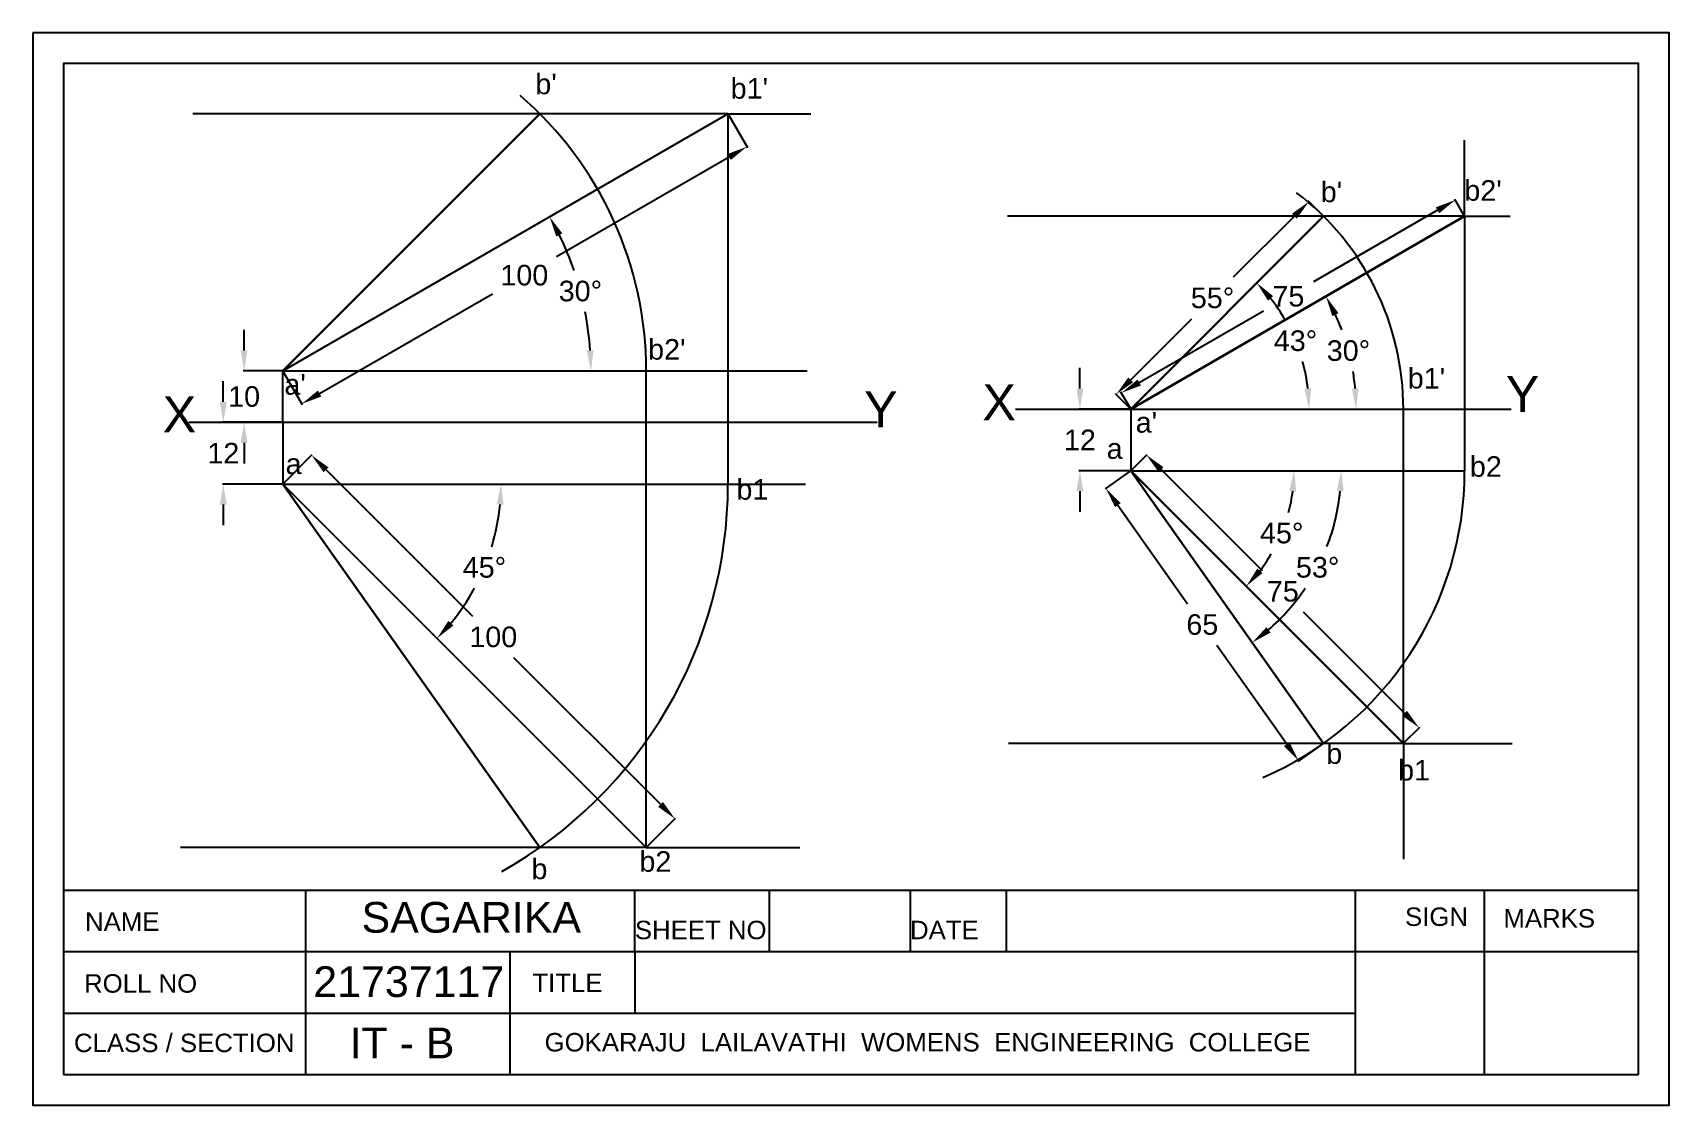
# Model space of a CAD drawing. Header units: millimetres. Extents: x 0 to 266, y 0 to 174.
import ezdxf

# ---------------------------------------------------------------- set-up
doc = ezdxf.new("R2010")
doc.units = ezdxf.units.MM
doc.header["$MEASUREMENT"] = 0
doc.styles.get("Standard").update_dxf_attribs({"font": 'arial.ttf'})
doc.dimstyles.get("Standard").update_dxf_attribs({"dimtxt": 4, "dimasz": 4, "dimexe": 0.18, "dimexo": 0.0625, "dimgap": 2, "dimtad": 0, "dimtih": 1, "dimtoh": 1, "dimdec": 0, "dimzin": 0, "dimdsep": 46, "dimtxsty": 'Standard', "dimcen": 0.09, "dimadec": 0, "dimazin": 0, "dimtfac": 1, "dimtdec": 0, "dimtofl": 0, "dimtmove": 0, "dimatfit": 3, "dimfxl": 1, "dimtolj": 1, "dimtzin": 0, "dimarcsym": 0})

# ---------------------------------------------------------------- blocks, each defined once
blk = doc.blocks.new('*D16')
at = {"color": 0, "lineweight": -2, "transparency": 16777216}
for p, q in [((34.38, 122.75), (34.38, 126.1)), ((40.63, 119.41), (34.23, 119.41)), ((40.63, 111.05), (34.23, 111.05)), ((34.38, 107.71), (34.38, 104.36))]:
    blk.add_line(p, q, dxfattribs=at)
at = {"color": 0, "transparency": 16777216}
for points in [[(33.82, 122.75), (34.94, 122.75), (34.38, 119.41)], [(33.82, 107.71), (34.94, 107.71), (34.38, 111.05)]]:
    blk.add_solid(points, dxfattribs=at)
at = {"layer": 'Defpoints', "color": 0, "transparency": 16777216}
for p in [(40.68, 119.41), (34.38, 111.05), (40.68, 111.05)]:
    blk.add_point(p, dxfattribs=at)
at = {"color": 0, "transparency": 16777216, "insert": (34.38, 115.23), "char_height": 3.344, "attachment_point": 5}
blk.add_mtext('\\A1;10', dxfattribs=at)
blk = doc.blocks.new('*D17')
at = {"color": 0, "lineweight": -2, "transparency": 16777216}
for p, q in [((31, 114.4), (31, 117.74)), ((40.63, 111.05), (30.85, 111.05)), ((40.63, 101.02), (30.85, 101.02)), ((31, 97.68), (31, 94.33))]:
    blk.add_line(p, q, dxfattribs=at)
at = {"color": 0, "transparency": 16777216}
for points in [[(30.44, 114.4), (31.56, 114.4), (31, 111.05)], [(30.44, 97.68), (31.56, 97.68), (31, 101.02)]]:
    blk.add_solid(points, dxfattribs=at)
at = {"layer": 'Defpoints', "color": 0, "transparency": 16777216}
for p in [(40.68, 111.05), (31, 101.02), (40.68, 101.02)]:
    blk.add_point(p, dxfattribs=at)
at = {"color": 0, "transparency": 16777216, "insert": (31, 106.04), "char_height": 3.344, "attachment_point": 5}
blk.add_mtext('\\A1;12', dxfattribs=at)
blk = doc.blocks.new('*D18')
at = {"color": 0, "lineweight": -2, "transparency": 16777216}
for p, q in [((113.1, 161.16), (116.24, 155.73)), ((113.27, 154.19), (85.17, 137.96)), ((46.66, 115.73), (74.76, 131.96)), ((40.7, 119.37), (43.84, 113.93))]:
    blk.add_line(p, q, dxfattribs=at)
at = {"color": 0, "transparency": 16777216}
for points in [[(112.99, 154.67), (113.54, 153.71), (116.16, 155.86)], [(46.38, 116.22), (46.94, 115.25), (43.77, 114.06)]]:
    blk.add_solid(points, dxfattribs=at)
at = {"layer": 'Defpoints', "color": 0, "transparency": 16777216}
for p in [(113.07, 161.21), (40.68, 119.41), (43.77, 114.06)]:
    blk.add_point(p, dxfattribs=at)
at = {"color": 0, "transparency": 16777216, "insert": (79.96, 134.96), "char_height": 3.344, "attachment_point": 5}
blk.add_mtext('\\A1;100', dxfattribs=at)
blk = doc.blocks.new('*D19')
at = {"color": 0, "lineweight": -2, "transparency": 16777216}
for p, q in [((40.71, 101.06), (45.46, 105.8)), ((47.71, 103.33), (71.53, 79.52)), ((102.1, 48.95), (78.28, 72.76)), ((99.83, 41.95), (104.57, 46.69))]:
    blk.add_line(p, q, dxfattribs=at)
at = {"color": 0, "transparency": 16777216}
for points in [[(48.11, 103.72), (47.32, 102.93), (45.35, 105.69)], [(102.49, 49.34), (101.7, 48.55), (104.46, 46.58)]]:
    blk.add_solid(points, dxfattribs=at)
at = {"layer": 'Defpoints', "color": 0, "transparency": 16777216}
for p in [(40.68, 101.02), (104.46, 46.58), (99.79, 41.91)]:
    blk.add_point(p, dxfattribs=at)
at = {"color": 0, "transparency": 16777216, "insert": (74.91, 76.14), "char_height": 3.344, "attachment_point": 5}
blk.add_mtext('\\A1;100', dxfattribs=at)
blk = doc.blocks.new('*D20')
at = {"color": 0, "lineweight": -2, "transparency": 16777216}
for start, end in [(19.0431, 26.1758), (3.8242, 11.0321)]:
    blk.add_arc((40.68, 119.41), 50.11, start, end, dxfattribs=at)
at = {"color": 0, "transparency": 16777216}
for points in [[(85.16, 141.25), (86.14, 141.78), (84.07, 144.47)], [(91.23, 122.77), (90.12, 122.73), (90.79, 119.41)]]:
    blk.add_solid(points, dxfattribs=at)
at = {"layer": 'Defpoints', "color": 0, "transparency": 16777216}
for p in [(113.07, 161.21), (90.02, 128.11), (40.68, 119.41), (40.68, 119.41), (125.95, 119.41)]:
    blk.add_point(p, dxfattribs=at)
at = {"color": 0, "transparency": 16777216, "insert": (89.08, 132.38), "char_height": 3.344, "attachment_point": 5}
blk.add_mtext('\\A1;30°', dxfattribs=at)
blk = doc.blocks.new('*D21')
at = {"color": 0, "lineweight": -2, "transparency": 16777216}
for start, end in [(343.2821, 354.5996), (320.4004, 331.4642)]:
    blk.add_arc((40.68, 101.02), 35.49, start, end, dxfattribs=at)
at = {"color": 0, "transparency": 16777216}
for points in [[(75.45, 97.71), (76.57, 97.65), (76.17, 101.02)], [(68.43, 78.02), (67.61, 78.77), (65.77, 75.93)]]:
    blk.add_solid(points, dxfattribs=at)
at = {"layer": 'Defpoints', "color": 0, "transparency": 16777216}
for p in [(40.68, 101.02), (40.68, 101.02), (125.67, 101.02), (71.41, 83.28), (99.79, 41.91)]:
    blk.add_point(p, dxfattribs=at)
at = {"color": 0, "transparency": 16777216, "insert": (73.47, 87.44), "char_height": 3.344, "attachment_point": 5}
blk.add_mtext('\\A1;45°', dxfattribs=at)
blk = doc.blocks.new('*D22')
at = {"color": 0, "lineweight": -2, "transparency": 16777216}
for start, end in [(20.5524, 24.77), (5.23, 9.5887)]:
    blk.add_arc((178.61, 113.21), 36.65, start, end, dxfattribs=at)
at = {"color": 0, "transparency": 16777216}
for points in [[(211.39, 128.31), (212.38, 128.82), (210.35, 131.53)], [(215.66, 116.58), (214.55, 116.52), (215.26, 113.21)]]:
    blk.add_solid(points, dxfattribs=at)
at = {"layer": 'Defpoints', "color": 0, "transparency": 16777216}
for p in [(232.91, 144.56), (214.7, 119.57), (159.83, 113.21), (178.61, 113.21), (240.45, 113.21)]:
    blk.add_point(p, dxfattribs=at)
at = {"color": 0, "transparency": 16777216, "insert": (214.01, 122.69), "char_height": 3.344, "attachment_point": 5}
blk.add_mtext('\\A1;30°', dxfattribs=at)
blk = doc.blocks.new('*D23')
at = {"color": 0, "lineweight": -2, "transparency": 16777216}
for start, end in [(29.9531, 38.3874), (6.6126, 15.4309)]:
    blk.add_arc((178.61, 113.21), 28.99, start, end, dxfattribs=at)
at = {"color": 0, "transparency": 16777216}
for points in [[(200.92, 130.84), (201.75, 131.58), (199.11, 133.71)], [(207.97, 116.58), (206.85, 116.52), (207.6, 113.21)]]:
    blk.add_solid(points, dxfattribs=at)
at = {"layer": 'Defpoints', "color": 0, "transparency": 16777216}
for p in [(209.96, 144.56), (206.62, 120.71), (159.83, 113.21), (178.61, 113.21), (240.45, 113.21)]:
    blk.add_point(p, dxfattribs=at)
at = {"color": 0, "transparency": 16777216, "insert": (205.4, 124.3), "char_height": 3.344, "attachment_point": 5}
blk.add_mtext('\\A1;43%%D', dxfattribs=at)
blk = doc.blocks.new('*D24')
at = {"color": 0, "lineweight": -2, "transparency": 16777216}
for start, end in [(345.1865, 352.7797), (322.2203, 329.3566)]:
    blk.add_arc((178.61, 103.18), 26.55, start, end, dxfattribs=at)
at = {"color": 0, "transparency": 16777216}
for points in [[(204.4, 99.88), (205.51, 99.81), (205.17, 103.18)], [(200.02, 86.54), (199.18, 87.28), (197.39, 84.4)]]:
    blk.add_solid(points, dxfattribs=at)
at = {"layer": 'Defpoints', "color": 0, "transparency": 16777216}
for p in [(178.61, 103.18), (178.61, 103.18), (232.91, 103.18), (201.61, 89.9), (222.95, 58.84)]:
    blk.add_point(p, dxfattribs=at)
at = {"color": 0, "transparency": 16777216, "insert": (203.15, 93.02), "char_height": 3.344, "attachment_point": 5}
blk.add_mtext('\\A1;45°', dxfattribs=at)
blk = doc.blocks.new('*D25')
at = {"color": 0, "lineweight": -2, "transparency": 16777216}
for start, end in [(338.8445, 354.398), (310.8664, 326.0478)]:
    blk.add_arc((178.61, 103.18), 34.21, start, end, dxfattribs=at)
at = {"color": 0, "transparency": 16777216}
for points in [[(212.11, 99.87), (213.22, 99.81), (212.83, 103.18)], [(201.34, 76.87), (200.66, 77.74), (198.37, 75.24)]]:
    blk.add_solid(points, dxfattribs=at)
at = {"layer": 'Defpoints', "color": 0, "transparency": 16777216}
for p in [(178.61, 103.18), (178.61, 103.18), (232.91, 103.18), (206.12, 82.83), (209.96, 58.84)]:
    blk.add_point(p, dxfattribs=at)
at = {"color": 0, "transparency": 16777216, "insert": (209, 87.45), "char_height": 3.344, "attachment_point": 5}
blk.add_mtext('\\A1;53%%D', dxfattribs=at)
blk = doc.blocks.new('*D26')
at = {"color": 0, "lineweight": -2, "transparency": 16777216}
for p, q in [((170.33, 116.55), (170.33, 119.9)), ((178.56, 113.21), (170.18, 113.21)), ((178.56, 103.18), (170.18, 103.18)), ((170.33, 99.83), (170.33, 96.49))]:
    blk.add_line(p, q, dxfattribs=at)
at = {"color": 0, "transparency": 16777216}
for points in [[(169.77, 116.55), (170.88, 116.55), (170.33, 113.21)], [(169.77, 99.83), (170.88, 99.83), (170.33, 103.18)]]:
    blk.add_solid(points, dxfattribs=at)
at = {"layer": 'Defpoints', "color": 0, "transparency": 16777216}
for p in [(178.61, 113.21), (170.33, 103.18), (178.61, 103.18)]:
    blk.add_point(p, dxfattribs=at)
at = {"color": 0, "transparency": 16777216, "insert": (170.33, 108.19), "char_height": 3.344, "attachment_point": 5}
blk.add_mtext('\\A1;12', dxfattribs=at)
blk = doc.blocks.new('*D27')
at = {"color": 0, "lineweight": -2, "transparency": 16777216}
for p, q in [((178.65, 103.21), (181.27, 105.83)), ((183.52, 103.36), (199.95, 86.93)), ((223.13, 63.75), (206.7, 80.18)), ((222.98, 58.88), (225.6, 61.5))]:
    blk.add_line(p, q, dxfattribs=at)
at = {"color": 0, "transparency": 16777216}
for points in [[(183.92, 103.75), (183.13, 102.96), (181.16, 105.72)], [(223.52, 64.15), (222.73, 63.36), (225.49, 61.39)]]:
    blk.add_solid(points, dxfattribs=at)
at = {"layer": 'Defpoints', "color": 0, "transparency": 16777216}
for p in [(178.61, 103.18), (225.49, 61.39), (222.95, 58.84)]:
    blk.add_point(p, dxfattribs=at)
at = {"color": 0, "transparency": 16777216, "insert": (203.33, 83.56), "char_height": 3.344, "attachment_point": 5}
blk.add_mtext('\\A1;75', dxfattribs=at)
blk = doc.blocks.new('*D28')
at = {"color": 0, "lineweight": -2, "transparency": 16777216}
for p, q in [((232.89, 144.6), (231.31, 147.33)), ((228.49, 145.53), (208.3, 133.87)), ((179.98, 117.52), (200.17, 129.18)), ((178.59, 113.25), (177.01, 115.98))]:
    blk.add_line(p, q, dxfattribs=at)
at = {"color": 0, "transparency": 16777216}
for points in [[(228.21, 146.01), (228.77, 145.05), (231.39, 147.2)], [(179.71, 118.01), (180.26, 117.04), (177.09, 115.85)]]:
    blk.add_solid(points, dxfattribs=at)
at = {"layer": 'Defpoints', "color": 0, "transparency": 16777216}
for p in [(231.39, 147.2), (232.91, 144.56), (178.61, 113.21)]:
    blk.add_point(p, dxfattribs=at)
at = {"color": 0, "transparency": 16777216, "insert": (204.24, 131.53), "char_height": 3.344, "attachment_point": 5}
blk.add_mtext('\\A1;75', dxfattribs=at)
blk = doc.blocks.new('*D29')
at = {"color": 0, "lineweight": -2, "transparency": 16777216}
for p, q in [((209.93, 144.59), (207.47, 147.05)), ((205.21, 144.58), (195.28, 134.64)), ((178.59, 117.96), (188.53, 127.9)), ((178.58, 113.25), (176.12, 115.7))]:
    blk.add_line(p, q, dxfattribs=at)
at = {"color": 0, "transparency": 16777216}
for points in [[(204.82, 144.97), (205.61, 144.19), (207.58, 146.94)], [(178.2, 118.35), (178.99, 117.57), (176.23, 115.6)]]:
    blk.add_solid(points, dxfattribs=at)
at = {"layer": 'Defpoints', "color": 0, "transparency": 16777216}
for p in [(207.58, 146.94), (209.96, 144.56), (178.61, 113.21)]:
    blk.add_point(p, dxfattribs=at)
at = {"color": 0, "transparency": 16777216, "insert": (191.9, 131.27), "char_height": 3.344, "attachment_point": 5}
blk.add_mtext('\\A1;55%%D', dxfattribs=at)
blk = doc.blocks.new('*D30')
at = {"color": 0, "lineweight": -2, "transparency": 16777216}
for p, q in [((178.57, 103.15), (174.44, 100.22)), ((176.49, 97.58), (187.85, 81.52)), ((203.98, 58.71), (192.62, 74.77)), ((209.92, 58.81), (205.79, 55.89))]:
    blk.add_line(p, q, dxfattribs=at)
at = {"color": 0, "transparency": 16777216}
for points in [[(176.95, 97.9), (176.04, 97.26), (174.56, 100.31)], [(204.43, 59.03), (203.52, 58.39), (205.91, 55.98)]]:
    blk.add_solid(points, dxfattribs=at)
at = {"layer": 'Defpoints', "color": 0, "transparency": 16777216}
for p in [(178.61, 103.18), (209.96, 58.84), (205.91, 55.98)]:
    blk.add_point(p, dxfattribs=at)
at = {"color": 0, "transparency": 16777216, "insert": (190.24, 78.15), "char_height": 3.344, "attachment_point": 5}
blk.add_mtext('\\A1;65', dxfattribs=at)
blk = doc.blocks.new('GOKARAJU3')
for p, q in [((5, 169.4), (5, 5)), ((261.19, 169.4), (5, 169.4)), ((261.19, 5), (261.19, 169.4)), ((5, 35), (261.19, 35)), ((44.39, 35), (44.39, 5)), ((97.94, 25), (97.94, 35)), ((119.76, 35), (119.76, 25)), ((142.7, 35), (142.7, 25)), ((158.32, 35), (158.32, 25)), ((215.08, 35), (215.08, 5)), ((236.07, 35), (236.07, 5)), ((5, 25), (261.19, 25)), ((77.59, 25), (77.59, 5)), ((97.94, 25), (97.94, 15)), ((5, 15), (215.08, 15)), ((5, 5), (261.19, 5))]:
    blk.add_line(p, q)
blk.add_lwpolyline([(0, 174.4), (0, 0), (266.19, 0), (266.19, 174.4)], close=True)
at = {"char_height": 3}
for s, width, insert, attachment_point in [('SIGN', 10.7612, (223.21, 32.16), 1), ('MARKS', 16.273, (239.22, 31.9), 1), ('NAME', 15.9424, (8.51, 31.36), 1), ('SHEET NO', 21.0026, (97.94, 30), 1), ('DATE', 14.9315, (142.7, 30), 1), ('ROLL NO', 20.6744, (8.35, 21.31), 1), ('TITLE', 14.1732, (81.27, 21.41), 1), ('CLASS / SECTION', 35.77, (6.71, 11.64), 1), ('GOKARAJU  LAILAVATHI  WOMENS  ENGINEERING  COLLEGE', 147.5066, (145.54, 10.23), 5)]:
    blk.add_mtext_dynamic_manual_height_columns(s, width=width, gutter_width=15, heights=[0], dxfattribs=dict(at, insert=insert, attachment_point=attachment_point))

msp = doc.modelspace()

# ---------------------------------------------------------------- linework, layer by layer
for p, q in [((113.07, 161.21), (26.02, 161.21)), ((40.68, 119.41), (113.07, 161.21)), ((113.07, 161.21), (126.58, 161.21)), ((113.07, 161.21), (113.07, 101.02)), ((232.91, 144.56), (232.91, 156.95)), ((232.91, 144.56), (158.53, 144.56)), ((232.91, 144.56), (232.91, 103.18)), ((232.91, 144.56), (240.32, 144.56)), ((40.68, 111.05), (40.68, 119.41)), ((40.68, 119.41), (125.95, 119.41)), ((99.79, 41.91), (99.79, 119.41)), ((159.83, 113.21), (240.45, 113.21)), ((178.61, 113.21), (178.61, 103.18)), ((222.95, 58.84), (222.95, 113.21)), ((25.41, 111.05), (125.82, 111.05)), ((40.68, 111.05), (40.68, 101.02)), ((125.82, 111.05), (137.36, 111.05)), ((178.61, 103.18), (232.91, 103.18)), ((40.68, 101.02), (125.67, 101.02)), ((40.68, 101.02), (99.79, 41.91)), ((222.95, 58.84), (158.7, 58.84)), ((222.95, 58.84), (240.66, 58.84)), ((222.95, 58.84), (222.95, 40.02)), ((99.79, 41.91), (24.06, 41.91)), ((99.79, 41.91), (124.78, 41.91))]:
    msp.add_line(p, q)
at = {"lineweight": 30}
for p, q in [((82.48, 161.21), (40.68, 119.41)), ((178.61, 113.21), (232.91, 144.56)), ((178.61, 113.21), (209.96, 144.56)), ((178.61, 103.18), (222.95, 58.84)), ((178.61, 103.18), (209.96, 58.84)), ((82.48, 41.91), (40.68, 101.02))]:
    msp.add_line(p, q, dxfattribs=at)
at = {"linetype": 'Continuous'}
msp.add_lwpolyline([(5, 35), (261.19, 35), (261.19, 169.4), (5, 169.4)], close=True, dxfattribs=at)
for centre, radius, start, end in [((40.68, 119.41), 59.11, 0, 49.2306), ((178.61, 113.21), 44.33, 0, 52.5275), ((178.61, 103.18), 54.3, 293.3231, 0), ((40.68, 101.02), 72.4, 299.4813, 0)]:
    msp.add_arc(centre, radius, start, end)

# ---------------------------------------------------------------- block references
msp.add_blockref('GOKARAJU3', (0, 0))

# ---------------------------------------------------------------- texts
for s, height, p in [("b'", 3.344, (81.75, 164.4)), ("b1'", 3.344, (113.52, 163.67)), ("b'", 3.344, (209.5, 146.85)), ("b2'", 3.344, (232.86, 147.08)), ("b2'", 3.344, (100.09, 121.24)), ("b1'", 3.344, (223.65, 116.55)), ("a'", 3.344, (40.93, 115.54)), ('X', 5.85, (154.47, 111.39)), ('Y', 5.85, (239.6, 112.74)), ('X', 5.85, (21.14, 109.42)), ('Y', 5.85, (135.22, 110.24)), ("a'", 3.344, (179.4, 109.37)), ('a', 3.34, (174.68, 105.11)), ('a', 3.34, (41.13, 102.64)), ('b2', 3.344, (233.76, 102.19)), ('b1', 3.344, (114.46, 98.47)), ('b', 3.34, (210.4, 55.51)), ('b1', 3.344, (222.08, 52.81)), ('b', 3.34, (81.12, 36.76)), ('b2', 3.344, (98.68, 37.97)), ('SAGARIKA', 5, (53.48, 28.06)), ('21737117', 5, (45.63, 17.6)), ('IT - B', 5, (51.53, 7.63))]:
    msp.add_text(s, height=height).set_placement(p)

# ---------------------------------------------------------------- dimensions: what is measured, and where the dimension line sits
for p1, p2, distance, picture, middle in [((113.07, 161.21), (40.68, 119.41), 6.18, '*D18', (79.96, 134.96)), ((178.61, 113.21), (232.91, 144.56), 3.05, '*D28', (204.24, 131.53)), ((40.68, 101.02), (99.79, 41.91), 6.61, '*D19', (74.91, 76.14)), ((178.61, 103.18), (222.95, 58.84), 3.6, '*D27', (203.33, 83.56)), ((178.61, 103.18), (209.96, 58.84), -4.96, '*D30', (190.24, 78.15))]:
    dim = msp.add_aligned_dim(p1=p1, p2=p2, distance=distance, dimstyle='Standard', override={"dimscale": 0.835954, "dimlfac": 1.196238})
    dim.commit()
    dim.dimension.update_dxf_attribs({"geometry": picture, "text_midpoint": middle})
for base, line1, line2, picture, middle in [((90.02, 128.11), ((40.68, 119.41), (125.95, 119.41)), ((40.68, 119.41), (113.07, 161.21)), '*D20', (89.08, 132.38)), ((214.7, 119.57), ((159.83, 113.21), (240.45, 113.21)), ((178.61, 113.21), (232.91, 144.56)), '*D22', (214.01, 122.69)), ((201.61, 89.9), ((178.61, 103.18), (232.91, 103.18)), ((178.61, 103.18), (222.95, 58.84)), '*D24', (203.15, 93.02)), ((71.41, 83.28), ((40.68, 101.02), (99.79, 41.91)), ((40.68, 101.02), (125.67, 101.02)), '*D21', (73.47, 87.44))]:
    dim = msp.add_angular_dim_2l(base=base, line1=line1, line2=line2, dimstyle='Standard', override={"dimscale": 0.835954, "dimlfac": 1.196238})
    dim.commit()
    dim.dimension.update_dxf_attribs({"geometry": picture, "text_midpoint": middle})
dim = msp.add_aligned_dim(p1=(178.61, 113.21), p2=(209.96, 144.56), distance=3.37, text='55%%D', dimstyle='Standard', override={"dimscale": 0.835954, "dimlfac": 1.196238})
dim.commit()
dim.dimension.update_dxf_attribs({"geometry": '*D29', "text_midpoint": (191.9, 131.27)})
for base, line1, line2, text, picture, middle in [((206.62, 120.71), ((159.83, 113.21), (240.45, 113.21)), ((178.61, 113.21), (209.96, 144.56)), '43%%D', '*D23', (205.4, 124.3)), ((206.12, 82.83), ((178.61, 103.18), (232.91, 103.18)), ((178.61, 103.18), (209.96, 58.84)), '53%%D', '*D25', (209, 87.45))]:
    dim = msp.add_angular_dim_2l(base=base, line1=line1, line2=line2, text=text, dimstyle='Standard', override={"dimscale": 0.835954, "dimlfac": 1.196238})
    dim.commit()
    dim.dimension.update_dxf_attribs({"geometry": picture, "text_midpoint": middle})
for base, p1, p2, picture, middle in [((34.38, 111.05), (40.68, 119.41), (40.68, 111.05), '*D16', (34.38, 115.23)), ((170.33, 103.18), (178.61, 113.21), (178.61, 103.18), '*D26', (170.33, 108.19)), ((31, 101.02), (40.68, 111.05), (40.68, 101.02), '*D17', (31, 106.04))]:
    dim = msp.add_linear_dim(base=base, p1=p1, p2=p2, angle=90, dimstyle='Standard', override={"dimscale": 0.835954, "dimlfac": 1.196238})
    dim.commit()
    dim.dimension.update_dxf_attribs({"geometry": picture, "text_midpoint": middle})

doc.saveas('drawing.dxf')
